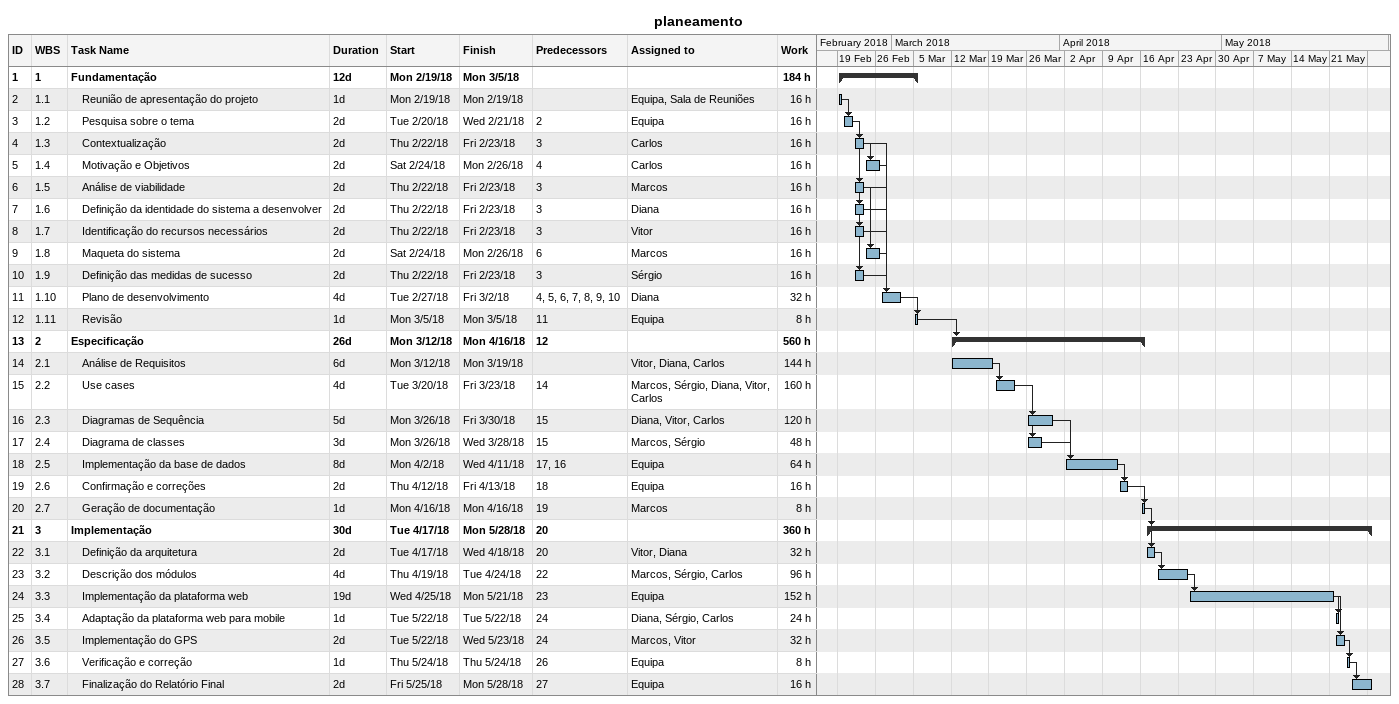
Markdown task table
planeamento

| ID | WBS | Task | Duration | Start | Finish | Predecessors | Resources | Work (h) |
|---|---|---|---|---|---|---|---|---|
| 1 | 1 | **Fundamentação** | 12d | 2018-02-19 | 2018-03-05 |  |  | 184 |
| 2 | 1.1 | Reunião de apresentação do projeto | 1d | 2018-02-19 | 2018-02-19 |  | Equipa, Sala de Reuniões | 16 |
| 3 | 1.2 | Pesquisa sobre o tema | 2d | 2018-02-20 | 2018-02-21 | 2 | Equipa | 16 |
| 4 | 1.3 | Contextualização | 2d | 2018-02-22 | 2018-02-23 | 3 | Carlos | 16 |
| 5 | 1.4 | Motivação e Objetivos | 2d | 2018-02-24 | 2018-02-26 | 4 | Carlos | 16 |
| 6 | 1.5 | Análise de viabilidade | 2d | 2018-02-22 | 2018-02-23 | 3 | Marcos | 16 |
| 7 | 1.6 | Definição da identidade do sistema a desenvolver | 2d | 2018-02-22 | 2018-02-23 | 3 | Diana | 16 |
| 8 | 1.7 | Identificação do recursos necessários | 2d | 2018-02-22 | 2018-02-23 | 3 | Vitor | 16 |
| 9 | 1.8 | Maqueta do sistema | 2d | 2018-02-24 | 2018-02-26 | 6 | Marcos | 16 |
| 10 | 1.9 | Definição das medidas de sucesso | 2d | 2018-02-22 | 2018-02-23 | 3 | Sérgio | 16 |
| 11 | 1.10 | Plano de desenvolvimento | 4d | 2018-02-27 | 2018-03-02 | 4, 5, 6, 7, 8, 9, 10 | Diana | 32 |
| 12 | 1.11 | Revisão | 1d | 2018-03-05 | 2018-03-05 | 11 | Equipa | 8 |
| 13 | 2 | **Especificação** | 26d | 2018-03-12 | 2018-04-16 | 12 |  | 560 |
| 14 | 2.1 | Análise de Requisitos | 6d | 2018-03-12 | 2018-03-19 |  | Vitor, Diana, Carlos | 144 |
| 15 | 2.2 | Use cases | 4d | 2018-03-20 | 2018-03-23 | 14 | Marcos, Sérgio, Diana, Vitor, Carlos | 160 |
| 16 | 2.3 | Diagramas de Sequência | 5d | 2018-03-26 | 2018-03-30 | 15 | Diana, Vitor, Carlos | 120 |
| 17 | 2.4 | Diagrama de classes | 3d | 2018-03-26 | 2018-03-28 | 15 | Marcos, Sérgio | 48 |
| 18 | 2.5 | Implementação da base de dados | 8d | 2018-04-02 | 2018-04-11 | 17, 16 | Equipa | 64 |
| 19 | 2.6 | Confirmação e correções | 2d | 2018-04-12 | 2018-04-13 | 18 | Equipa | 16 |
| 20 | 2.7 | Geração de documentação | 1d | 2018-04-16 | 2018-04-16 | 19 | Marcos | 8 |
| 21 | 3 | **Implementação** | 30d | 2018-04-17 | 2018-05-28 | 20 |  | 360 |
| 22 | 3.1 | Definição da arquitetura | 2d | 2018-04-17 | 2018-04-18 | 20 | Vitor, Diana | 32 |
| 23 | 3.2 | Descrição dos módulos | 4d | 2018-04-19 | 2018-04-24 | 22 | Marcos, Sérgio, Carlos | 96 |
| 24 | 3.3 | Implementação da plataforma web | 19d | 2018-04-25 | 2018-05-21 | 23 | Equipa | 152 |
| 25 | 3.4 | Adaptação da plataforma web para mobile | 1d | 2018-05-22 | 2018-05-22 | 24 | Diana, Sérgio, Carlos | 24 |
| 26 | 3.5 | Implementação do GPS | 2d | 2018-05-22 | 2018-05-23 | 24 | Marcos, Vitor | 32 |
| 27 | 3.6 | Verificação e correção | 1d | 2018-05-24 | 2018-05-24 | 26 | Equipa | 8 |
| 28 | 3.7 | Finalização do Relatório Final | 2d | 2018-05-25 | 2018-05-28 | 27 | Equipa | 16 |
